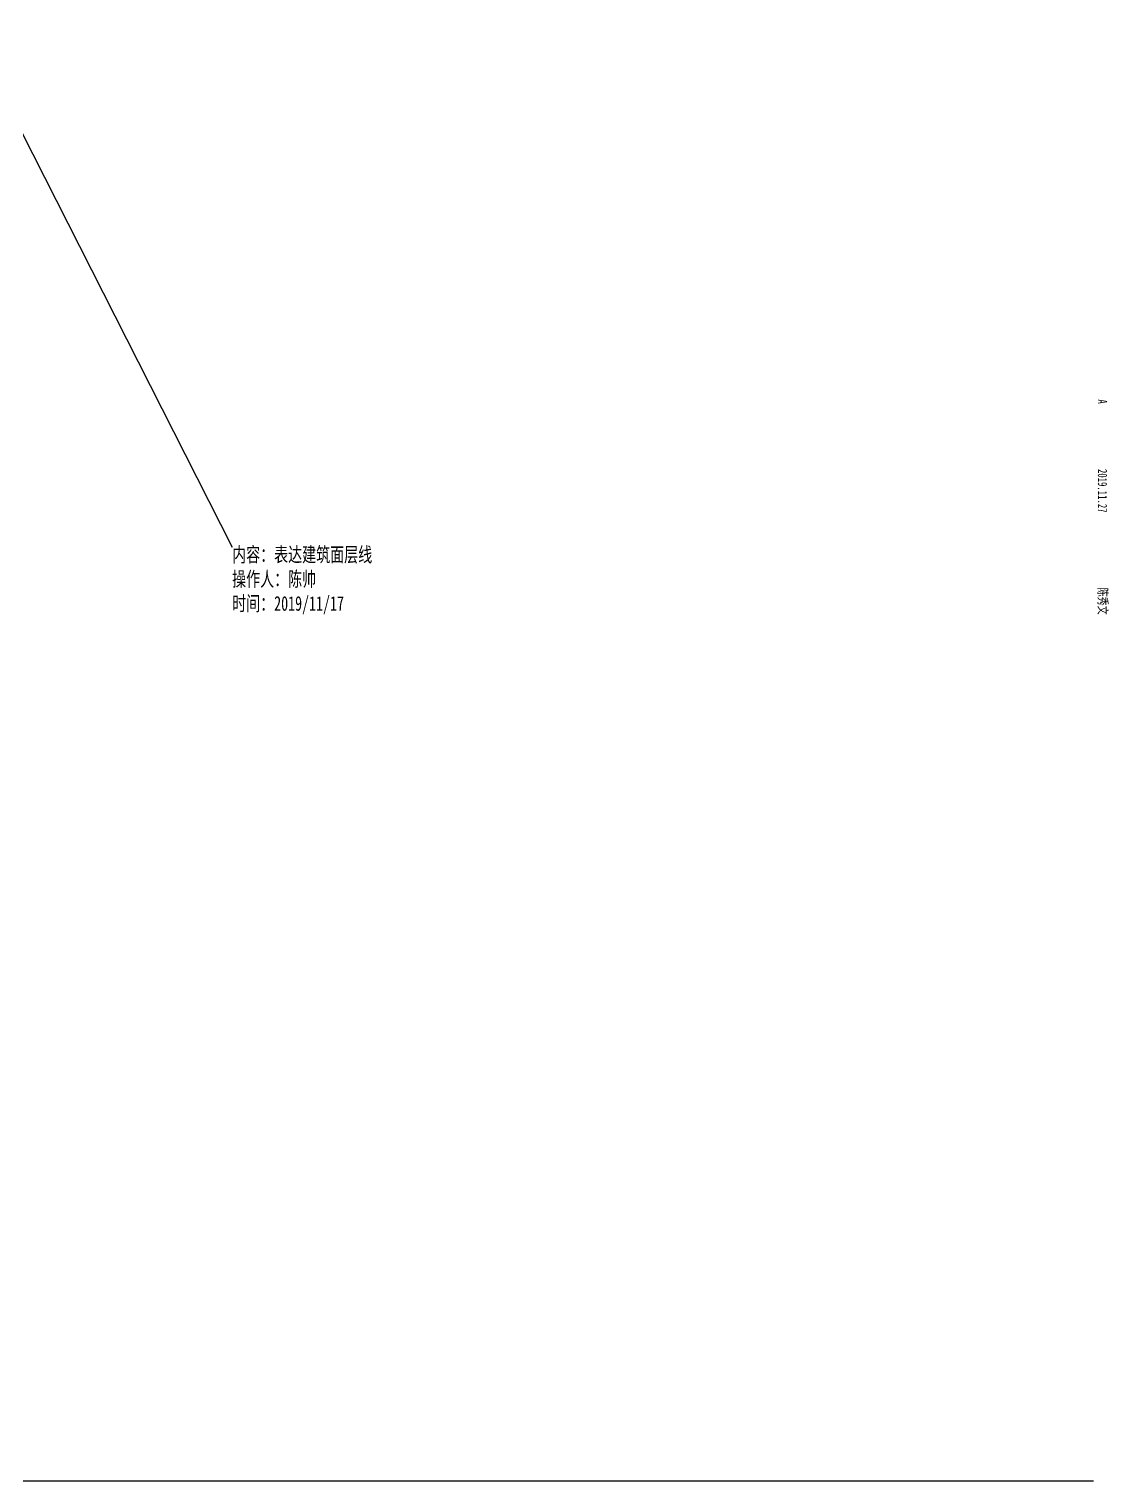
# Model space of a CAD drawing. Extents: x -678900 to 2378000, y 0 to 1840591.
# Drawn here: x -139208 to -124484, y 651307 to 671111 of the extents above; entities that cross this region are included whole.
import ezdxf

# ---------------------------------------------------------------- set-up
doc = ezdxf.new("R2010")
doc.units = 0
doc.header["$LTSCALE"] = 1000
doc.header["$MEASUREMENT"] = 0
doc.layers.get('DEFPOINTS').update_dxf_attribs({"color": 8, "linetype": 'CONTINUOUS'})
for name, color, linetype in [('C-SHET-SHET', 144, 'CONTINUOUS'), ('C-XREF-INT', 7, 'CONTINUOUS'), ('verify', 50, 'CONTINUOUS')]:
    doc.layers.add(name, color=color, linetype=linetype)
doc.styles.add('TH-STYLE1', font='', dxfattribs={"width": 0.7})
doc.styles.add('TH-STYLE2', font='', dxfattribs={"width": 0.7})
doc.styles.get('TH-STYLE1').set_extended_font_data('SimSun')
doc.styles.get('TH-STYLE2').set_extended_font_data('SimSun')

# ---------------------------------------------------------------- blocks, each defined once
blk = doc.blocks.new('横版版次')
at = {"layer": 'C-SHET-SHET', "char_height": 250, "attachment_point": 5, "style": 'TH-STYLE1'}
for s, insert in [('A', (1029, -1573)), ('2019.11.27', (3462, -1573)), ('陈秀文', (6475, -1573))]:
    blk.add_mtext(s, dxfattribs=dict(at, insert=insert))

msp = doc.modelspace()

# ---------------------------------------------------------------- linework, layer by layer
at = {"layer": 'DEFPOINTS'}
msp.add_lwpolyline([(-156769, 680023.1), (-156769, 651306.9), (-124696.3, 651306.9)], dxfattribs=at)
at = {"layer": 'verify'}
msp.add_line((-144767.2, 680459.7), (-136439.4, 664043.1), dxfattribs=at)

# ---------------------------------------------------------------- block references
at = {"layer": 'C-XREF-INT', "xscale": 0.5, "yscale": 0.5, "zscale": 0.5, "rotation": 270}
msp.add_blockref('横版版次', (-123786.9, 666543.9), dxfattribs=at)

# ---------------------------------------------------------------- texts
at = {"layer": 'verify', "insert": (-136439.4, 664043.1), "char_height": 200, "width": 5000, "attachment_point": 1, "style": 'TH-STYLE2'}
msp.add_mtext('内容：表达建筑面层线\\P操作人：陈帅\\P时间：2019/11/17', dxfattribs=at)

doc.saveas('drawing.dxf')
